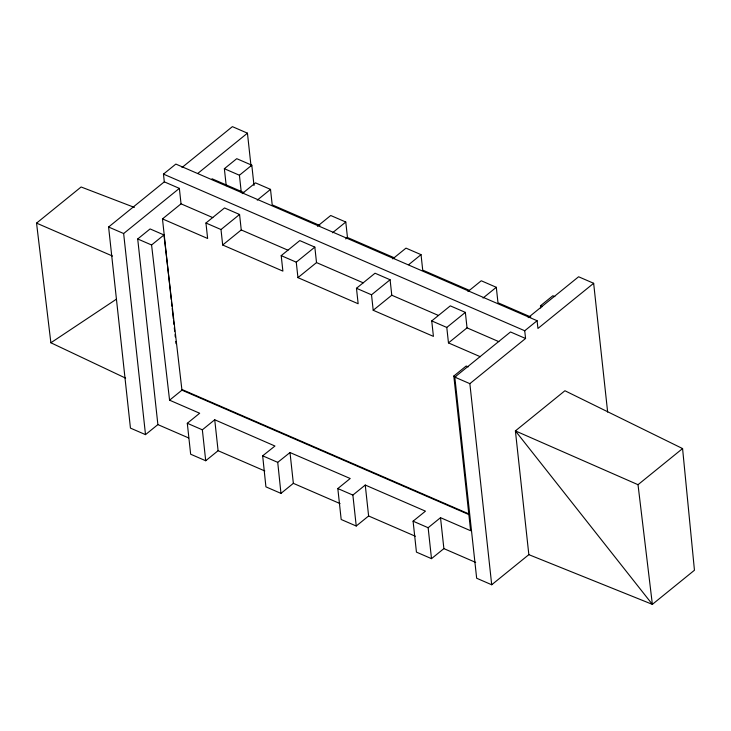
<?xml version="1.0" encoding="UTF-8"?>
<svg xmlns="http://www.w3.org/2000/svg" width="731" height="731" viewBox="0 0 731 731"><rect width="100%" height="100%" fill="white"/><g stroke="black" fill="none" stroke-linecap="round" stroke-linejoin="round"><path stroke-width="1.1" d="M125.613 378.137L50.878 342.775L36.55 223.119L81.114 186.99L134.385 207.403M468.205 366.871L466.195 366.003L453.814 376.036L470.618 530.733L440.519 517.676L443.881 548.615L431.5 558.658L416.442 552.124L413.088 521.185L425.46 511.152L365.253 485.046L368.616 515.985L356.235 526.018L341.185 519.494L337.823 488.555L350.204 478.513L290.006 452.544L293.35 483.346L280.969 493.379L265.92 486.855L262.667 455.824L274.957 446.02L214.731 419.768L218.094 450.707L205.713 460.749L190.654 454.216L187.3 423.286L199.673 413.243L169.574 400.186L181.946 390.153L163.963 234.953L150.093 228.931L137.711 238.973L157.878 424.601L145.506 434.634L130.447 428.11L108.599 227.012L164.301 181.845L163.47 174.106L175.842 164.073L537.102 320.726L537.943 328.457L593.654 283.29L578.596 276.766L528.202 317.629M181.992 167.509L232.394 126.637L247.444 133.17L251.007 165.928M145.506 434.634L123.649 233.536L179.36 188.37L164.301 181.845M197.927 173.311L247.444 133.17M171.218 299.436L162.474 218.898L181.041 203.839L179.36 188.37M226.217 185.729L224.362 168.715L236.743 158.673L251.802 165.197L254.004 185.528M169.574 400.186L151.582 244.986L163.963 234.953M241.257 192.18L239.421 175.239L251.802 165.197M162.474 218.898L207.631 238.48L205.95 223.01L224.518 207.951L239.567 214.475L241.248 229.945L222.681 245.004L282.888 271.11L281.207 255.64L299.783 240.59L314.833 247.115L316.514 262.584L297.946 277.643L358.153 303.749L356.472 288.279L375.04 273.22L390.098 279.754L391.779 295.223L373.203 310.273L433.419 336.379L431.738 320.909L450.305 305.86L465.355 312.384L467.036 327.853L448.469 342.912L480.285 356.71M242.199 193.614L255.466 182.86L270.516 189.384L272.197 204.854L319.95 225.559M222.681 245.004L221 229.534L239.567 214.475M257.257 200.139L270.516 189.384M317.464 226.244L330.723 215.499L345.781 222.023L347.463 237.493L345.69 238.927M297.946 277.643L296.265 262.173L314.833 247.115M332.514 232.778L345.781 222.023M392.73 258.884L405.988 248.129L421.038 254.653L422.719 270.123L469.439 290.381M205.713 460.749L202.35 429.81L214.731 419.768M373.203 310.273L371.522 294.803L390.098 279.754M408.666 264.695L421.038 254.653M467.986 291.523L481.254 280.768L496.303 287.292L497.985 302.762L530.825 317.007M448.469 342.912L446.787 327.442L465.355 312.384M483.045 298.047L496.303 287.292M540.712 308.034L540.474 305.777L552.846 295.744L554.856 296.612M454.81 377.132L510.512 331.965L525.571 338.49L469.859 383.656L491.707 584.763L476.658 578.239L454.81 377.132L469.859 383.656M525.571 338.49L524.73 330.759L537.102 320.726M356.235 526.018L352.872 495.079L365.253 485.046M431.5 558.658L428.138 527.718L440.519 517.676M491.707 584.763L528.842 554.655L515.401 430.897L564.917 390.747L682.58 448.569L694.45 570.235L652.363 604.363L528.842 554.655M638.017 484.699L515.401 430.897L652.363 604.363L638.017 484.699L682.58 448.569M280.969 493.379L277.725 462.357L290.006 452.544M50.878 342.775L116.238 299.29M224.362 168.715L239.421 175.239M540.474 305.777L542.475 306.654M211.99 178.748L243.807 192.545M347.463 237.493L394.621 257.942M163.47 174.106L524.73 330.759M181.041 203.839L212.858 217.637M241.248 229.945L287.968 250.203M316.514 262.584L363.225 282.842M391.779 295.223L438.49 315.472M467.036 327.853L498.853 341.651M205.95 223.01L221 229.534M281.207 255.64L296.265 262.173M356.472 288.279L371.522 294.803M431.738 320.909L446.787 327.442M137.711 238.973L151.582 244.986M453.814 376.036L455.824 376.904M108.599 227.012L123.649 233.536M36.55 223.119L112.501 256.042M182.001 389.513L469.284 514.085M181.946 390.153L469.412 514.807M262.667 455.824L277.725 462.357M187.3 423.286L202.35 429.81M337.823 488.555L352.872 495.079M413.088 521.185L428.138 527.718M157.878 424.601L188.671 437.951M218.094 450.707L264.805 470.965M293.35 483.346L340.07 503.604M368.616 515.985L415.327 536.234M443.881 548.615L475.689 562.413M593.654 283.29L607.644 412.083M171.465 301.711L171.959 306.243M172.205 308.519L173.32 318.725M173.558 320.991L173.932 324.4M174.298 327.799L174.672 331.207M175.038 334.606L175.285 336.872M175.778 341.414L176.025 343.68"/></g></svg>
